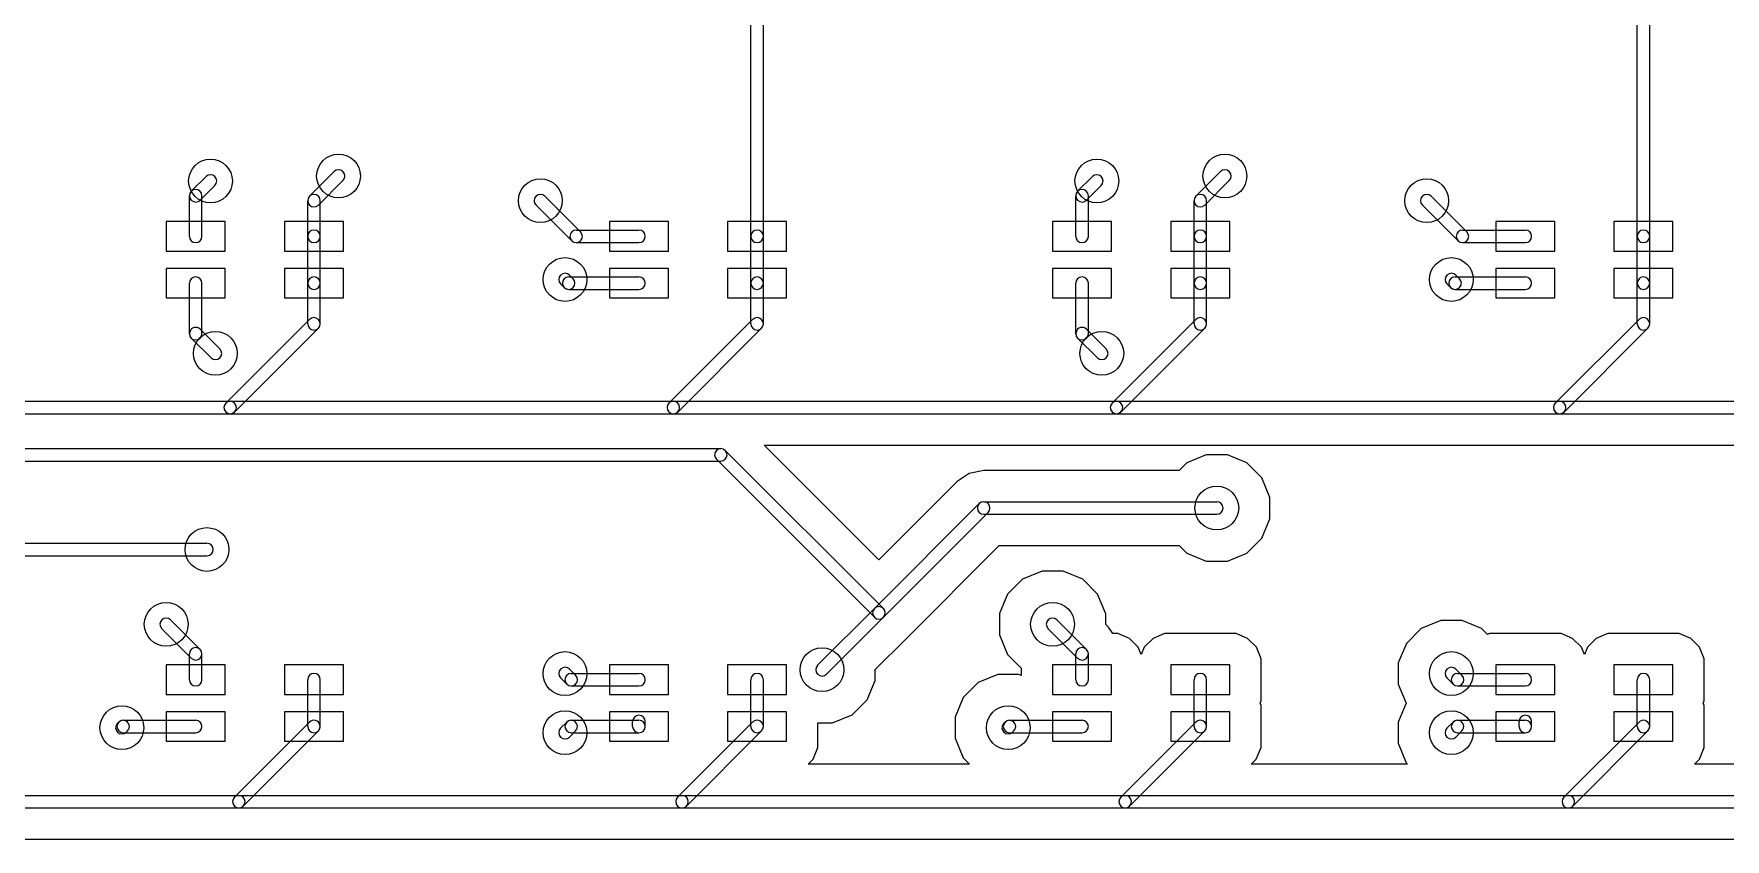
# Model space of a CAD drawing. Extents: x 67 to 209, y -168 to -95.
# Drawn here: x 140.51 to 174.86, y -129.76 to -113.41 of the extents above; entities that cross this region are included whole.
import ezdxf

# ---------------------------------------------------------------- set-up
doc = ezdxf.new("R2010")
doc.units = 0
doc.header["$MEASUREMENT"] = 0
doc.layers.add('BLACK', color=250, linetype='CONTINUOUS')

msp = doc.modelspace()

# ---------------------------------------------------------------- linework, layer by layer
at = {"layer": 'BLACK'}
for p, q in [((155.073, -117.525), (155.073, -109.475)), ((155.327, -117.525), (155.327, -109.475)), ((173.073, -117.525), (173.073, -109.475)), ((173.327, -117.525), (173.327, -109.475)), ((144.01, -116.31), (143.71, -116.61)), ((146.61, -116.21), (146.11, -116.71)), ((146.79, -116.39), (146.29, -116.89)), ((162.01, -116.31), (161.71, -116.61)), ((164.61, -116.21), (164.11, -116.71)), ((164.79, -116.39), (164.29, -116.89)), ((143.673, -117.525), (143.673, -116.7)), ((144.19, -116.49), (143.89, -116.79)), ((143.927, -117.525), (143.927, -116.7)), ((150.89, -116.71), (151.615, -117.435)), ((161.673, -117.525), (161.673, -116.7)), ((162.19, -116.49), (161.89, -116.79)), ((161.927, -117.525), (161.927, -116.7)), ((168.89, -116.71), (169.615, -117.435)), ((146.073, -117.525), (146.073, -116.8)), ((146.327, -117.525), (146.327, -116.8)), ((150.71, -116.89), (151.435, -117.615)), ((164.073, -117.525), (164.073, -116.8)), ((164.327, -117.525), (164.327, -116.8)), ((168.71, -116.89), (169.435, -117.615)), ((143.2, -117.225), (143.2, -117.825)), ((144.4, -117.225), (143.2, -117.225)), ((144.4, -117.825), (144.4, -117.225)), ((145.6, -117.225), (145.6, -117.825)), ((146.8, -117.225), (145.6, -117.225)), ((146.8, -117.825), (146.8, -117.225)), ((151.525, -117.398), (152.8, -117.398)), ((152.2, -117.225), (152.2, -117.825)), ((153.4, -117.225), (152.2, -117.225)), ((153.4, -117.825), (153.4, -117.225)), ((154.6, -117.225), (154.6, -117.825)), ((155.8, -117.225), (154.6, -117.225)), ((155.8, -117.825), (155.8, -117.225)), ((161.2, -117.225), (161.2, -117.825)), ((162.4, -117.225), (161.2, -117.225)), ((162.4, -117.825), (162.4, -117.225)), ((163.6, -117.225), (163.6, -117.825)), ((164.8, -117.225), (163.6, -117.225)), ((164.8, -117.825), (164.8, -117.225)), ((169.525, -117.398), (170.8, -117.398)), ((170.2, -117.225), (170.2, -117.825)), ((171.4, -117.225), (170.2, -117.225)), ((171.4, -117.825), (171.4, -117.225)), ((172.6, -117.225), (172.6, -117.825)), ((173.8, -117.225), (172.6, -117.225)), ((173.8, -117.825), (173.8, -117.225)), ((146.073, -118.475), (146.073, -117.525)), ((146.327, -118.475), (146.327, -117.525)), ((151.525, -117.652), (152.8, -117.652)), ((155.073, -118.475), (155.073, -117.525)), ((155.327, -118.475), (155.327, -117.525)), ((164.073, -118.475), (164.073, -117.525)), ((164.327, -118.475), (164.327, -117.525)), ((169.525, -117.652), (170.8, -117.652)), ((173.073, -118.475), (173.073, -117.525)), ((173.327, -118.475), (173.327, -117.525)), ((143.2, -117.825), (144.4, -117.825)), ((145.6, -117.825), (146.8, -117.825)), ((152.2, -117.825), (153.4, -117.825)), ((154.6, -117.825), (155.8, -117.825)), ((161.2, -117.825), (162.4, -117.825)), ((163.6, -117.825), (164.8, -117.825)), ((170.2, -117.825), (171.4, -117.825)), ((172.6, -117.825), (173.8, -117.825)), ((143.2, -118.175), (143.2, -118.775)), ((144.4, -118.175), (143.2, -118.175)), ((143.673, -119.5), (143.673, -118.475)), ((143.927, -119.5), (143.927, -118.475)), ((144.4, -118.775), (144.4, -118.175)), ((145.6, -118.175), (145.6, -118.775)), ((146.8, -118.175), (145.6, -118.175)), ((146.073, -119.3), (146.073, -118.475)), ((146.327, -119.3), (146.327, -118.475)), ((146.8, -118.775), (146.8, -118.175)), ((151.21, -118.49), (151.285, -118.565)), ((151.375, -118.348), (152.8, -118.348)), ((151.39, -118.31), (151.465, -118.385)), ((152.2, -118.175), (152.2, -118.775)), ((153.4, -118.175), (152.2, -118.175)), ((153.4, -118.775), (153.4, -118.175)), ((154.6, -118.175), (154.6, -118.775)), ((155.8, -118.175), (154.6, -118.175)), ((155.073, -119.3), (155.073, -118.475)), ((155.327, -119.3), (155.327, -118.475)), ((155.8, -118.775), (155.8, -118.175)), ((161.2, -118.175), (161.2, -118.775)), ((162.4, -118.175), (161.2, -118.175)), ((161.673, -119.5), (161.673, -118.475)), ((161.927, -119.5), (161.927, -118.475)), ((162.4, -118.775), (162.4, -118.175)), ((163.6, -118.175), (163.6, -118.775)), ((164.8, -118.175), (163.6, -118.175)), ((164.073, -119.3), (164.073, -118.475)), ((164.327, -119.3), (164.327, -118.475)), ((164.8, -118.775), (164.8, -118.175)), ((169.21, -118.49), (169.285, -118.565)), ((169.375, -118.348), (170.8, -118.348)), ((169.39, -118.31), (169.465, -118.385)), ((170.2, -118.175), (170.2, -118.775)), ((171.4, -118.175), (170.2, -118.175)), ((171.4, -118.775), (171.4, -118.175)), ((172.6, -118.175), (172.6, -118.775)), ((173.8, -118.175), (172.6, -118.175)), ((173.073, -119.3), (173.073, -118.475)), ((173.327, -119.3), (173.327, -118.475)), ((173.8, -118.775), (173.8, -118.175)), ((143.2, -118.775), (144.4, -118.775)), ((145.6, -118.775), (146.8, -118.775)), ((151.375, -118.602), (152.8, -118.602)), ((152.2, -118.775), (153.4, -118.775)), ((154.6, -118.775), (155.8, -118.775)), ((161.2, -118.775), (162.4, -118.775)), ((163.6, -118.775), (164.8, -118.775)), ((169.375, -118.602), (170.8, -118.602)), ((170.2, -118.775), (171.4, -118.775)), ((172.6, -118.775), (173.8, -118.775)), ((144.29, -119.81), (143.89, -119.41)), ((146.11, -119.21), (144.41, -120.91)), ((146.29, -119.39), (144.59, -121.09)), ((155.11, -119.21), (153.41, -120.91)), ((155.29, -119.39), (153.59, -121.09)), ((162.29, -119.81), (161.89, -119.41)), ((164.11, -119.21), (162.41, -120.91)), ((164.29, -119.39), (162.59, -121.09)), ((173.11, -119.21), (171.41, -120.91)), ((173.29, -119.39), (171.59, -121.09)), ((144.11, -119.99), (143.71, -119.59)), ((162.11, -119.99), (161.71, -119.59)), ((135.5, -120.873), (144.5, -120.873)), ((135.5, -120.873), (144.5, -120.873)), ((144.5, -120.873), (153.5, -120.873)), ((153.5, -120.873), (162.5, -120.873)), ((153.5, -120.873), (162.5, -120.873)), ((162.5, -120.873), (171.5, -120.873)), ((171.5, -120.873), (180.5, -120.873)), ((171.5, -120.873), (180.5, -120.873)), ((135.5, -121.127), (144.5, -121.127)), ((135.5, -121.127), (144.5, -121.127)), ((144.5, -121.127), (153.5, -121.127)), ((153.5, -121.127), (162.5, -121.127)), ((153.5, -121.127), (162.5, -121.127)), ((162.5, -121.127), (171.5, -121.127)), ((171.5, -121.127), (180.5, -121.127)), ((171.5, -121.127), (180.5, -121.127)), ((96.9874, -121.832), (154.464, -121.832)), ((154.554, -121.869), (157.764, -125.078)), ((157.674, -124.091), (155.345, -121.762)), ((155.345, -121.762), (162.5, -121.762)), ((157.674, -124.091), (155.345, -121.762)), ((155.345, -121.762), (162.5, -121.762)), ((162.5, -121.762), (171.5, -121.762)), ((162.5, -121.762), (171.5, -121.762)), ((171.5, -121.762), (180.5, -121.762)), ((171.5, -121.762), (180.5, -121.762)), ((96.9874, -122.086), (154.464, -122.086)), ((154.374, -122.049), (157.584, -125.258)), ((159.802, -122.278), (159.51, -122.336)), ((159.802, -122.278), (159.51, -122.336)), ((163.771, -122.278), (159.802, -122.278)), ((163.771, -122.278), (159.802, -122.278)), ((163.925, -122.124), (163.771, -122.278)), ((163.925, -122.124), (163.771, -122.278)), ((164.322, -121.96), (163.925, -122.124)), ((164.322, -121.96), (163.925, -122.124)), ((164.752, -121.961), (164.322, -121.96)), ((164.752, -121.961), (164.322, -121.96)), ((165.148, -122.125), (164.752, -121.961)), ((165.148, -122.125), (164.752, -121.961)), ((165.452, -122.429), (165.148, -122.125)), ((165.452, -122.429), (165.148, -122.125)), ((159.263, -122.501), (157.674, -124.091)), ((159.263, -122.501), (157.674, -124.091)), ((159.51, -122.336), (159.263, -122.501)), ((159.51, -122.336), (159.263, -122.501)), ((165.616, -122.826), (165.452, -122.429)), ((165.616, -122.826), (165.452, -122.429)), ((159.712, -122.95), (157.584, -125.078)), ((159.802, -122.913), (164.536, -122.913)), ((165.615, -123.256), (165.616, -122.826)), ((165.615, -123.256), (165.616, -122.826)), ((159.892, -123.13), (157.764, -125.258)), ((159.802, -123.167), (164.536, -123.167)), ((165.451, -123.652), (165.615, -123.256)), ((165.451, -123.652), (165.615, -123.256)), ((165.147, -123.956), (165.451, -123.652)), ((165.147, -123.956), (165.451, -123.652)), ((137.365, -123.754), (144.027, -123.754)), ((158.213, -125.707), (160.118, -123.802)), ((158.213, -125.707), (160.118, -123.802)), ((160.118, -123.802), (163.771, -123.802)), ((160.118, -123.802), (163.771, -123.802)), ((163.771, -123.802), (163.924, -123.955)), ((163.771, -123.802), (163.924, -123.955)), ((163.924, -123.955), (164.32, -124.119)), ((163.924, -123.955), (164.32, -124.119)), ((164.75, -124.12), (165.147, -123.956)), ((164.75, -124.12), (165.147, -123.956)), ((137.365, -124.008), (144.027, -124.008)), ((160.986, -124.32), (160.589, -124.484)), ((160.986, -124.32), (160.589, -124.484)), ((161.416, -124.321), (160.986, -124.32)), ((161.416, -124.321), (160.986, -124.32)), ((161.812, -124.485), (161.416, -124.321)), ((161.812, -124.485), (161.416, -124.321)), ((164.32, -124.119), (164.75, -124.12)), ((164.32, -124.119), (164.75, -124.12)), ((160.589, -124.484), (160.285, -124.788)), ((160.589, -124.484), (160.285, -124.788)), ((162.116, -124.789), (161.812, -124.485)), ((162.116, -124.789), (161.812, -124.485)), ((160.285, -124.788), (160.121, -125.184)), ((160.285, -124.788), (160.121, -125.184)), ((162.28, -125.186), (162.116, -124.789)), ((162.28, -125.186), (162.116, -124.789)), ((143.29, -125.31), (143.89, -125.91)), ((157.584, -125.078), (156.429, -126.233)), ((157.764, -125.258), (156.609, -126.413)), ((160.121, -125.184), (160.12, -125.614)), ((160.121, -125.184), (160.12, -125.614)), ((161.29, -125.31), (161.89, -125.91)), ((162.279, -125.402), (162.28, -125.186)), ((162.279, -125.402), (162.28, -125.186)), ((169.086, -125.32), (168.689, -125.484)), ((169.086, -125.32), (168.689, -125.484)), ((169.516, -125.321), (169.086, -125.32)), ((169.516, -125.321), (169.086, -125.32)), ((169.912, -125.485), (169.516, -125.321)), ((169.912, -125.485), (169.516, -125.321)), ((143.11, -125.49), (143.71, -126.09)), ((157.599, -126.321), (158.213, -125.707)), ((157.599, -126.321), (158.213, -125.707)), ((158.213, -125.707), (158.213, -125.707)), ((158.213, -125.707), (158.213, -125.707)), ((158.213, -125.707), (158.213, -125.707)), ((158.213, -125.707), (158.213, -125.707)), ((160.12, -125.614), (160.284, -126.011)), ((160.12, -125.614), (160.284, -126.011)), ((161.11, -125.49), (161.71, -126.09)), ((162.339, -125.461), (162.279, -125.402)), ((162.339, -125.461), (162.279, -125.402)), ((162.425, -125.59), (162.339, -125.461)), ((162.425, -125.59), (162.339, -125.461)), ((162.527, -125.59), (162.425, -125.59)), ((162.527, -125.59), (162.425, -125.59)), ((162.76, -125.687), (162.527, -125.59)), ((162.76, -125.687), (162.527, -125.59)), ((162.939, -125.866), (162.76, -125.687)), ((162.939, -125.866), (162.76, -125.687)), ((163.241, -125.686), (163.062, -125.865)), ((163.241, -125.686), (163.062, -125.865)), ((163.474, -125.59), (163.241, -125.686)), ((163.474, -125.59), (163.241, -125.686)), ((164.674, -125.59), (163.474, -125.59)), ((164.674, -125.59), (163.474, -125.59)), ((164.927, -125.59), (164.674, -125.59)), ((164.927, -125.59), (164.674, -125.59)), ((165.16, -125.687), (164.927, -125.59)), ((165.16, -125.687), (164.927, -125.59)), ((165.339, -125.866), (165.16, -125.687)), ((165.339, -125.866), (165.16, -125.687)), ((168.689, -125.484), (168.385, -125.788)), ((168.689, -125.484), (168.385, -125.788)), ((170.033, -125.607), (169.912, -125.485)), ((170.033, -125.607), (169.912, -125.485)), ((170.074, -125.59), (170.033, -125.607)), ((170.074, -125.59), (170.033, -125.607)), ((171.274, -125.59), (170.074, -125.59)), ((171.274, -125.59), (170.074, -125.59)), ((171.527, -125.59), (171.274, -125.59)), ((171.527, -125.59), (171.274, -125.59)), ((171.76, -125.687), (171.527, -125.59)), ((171.76, -125.687), (171.527, -125.59)), ((171.939, -125.866), (171.76, -125.687)), ((171.939, -125.866), (171.76, -125.687)), ((172.241, -125.686), (172.062, -125.865)), ((172.241, -125.686), (172.062, -125.865)), ((172.474, -125.59), (172.241, -125.686)), ((172.474, -125.59), (172.241, -125.686)), ((173.674, -125.59), (172.474, -125.59)), ((173.674, -125.59), (172.474, -125.59)), ((173.927, -125.59), (173.674, -125.59)), ((173.927, -125.59), (173.674, -125.59)), ((174.16, -125.687), (173.927, -125.59)), ((174.16, -125.687), (173.927, -125.59)), ((174.339, -125.866), (174.16, -125.687)), ((174.339, -125.866), (174.16, -125.687)), ((143.673, -126.525), (143.673, -126)), ((143.927, -126.525), (143.927, -126)), ((160.284, -126.011), (160.565, -126.292)), ((160.284, -126.011), (160.565, -126.292)), ((161.673, -126.525), (161.673, -126)), ((161.927, -126.525), (161.927, -126)), ((163, -126.014), (162.939, -125.866)), ((163, -126.014), (162.939, -125.866)), ((163.062, -125.865), (163, -126.014)), ((163.062, -125.865), (163, -126.014)), ((165.435, -126.099), (165.339, -125.866)), ((165.435, -126.099), (165.339, -125.866)), ((168.385, -125.788), (168.221, -126.184)), ((168.385, -125.788), (168.221, -126.184)), ((172, -126.014), (171.939, -125.866)), ((172, -126.014), (171.939, -125.866)), ((172.062, -125.865), (172, -126.014)), ((172.062, -125.865), (172, -126.014)), ((174.435, -126.099), (174.339, -125.866)), ((174.435, -126.099), (174.339, -125.866)), ((143.2, -126.225), (143.2, -126.825)), ((144.4, -126.225), (143.2, -126.225)), ((144.4, -126.825), (144.4, -126.225)), ((145.6, -126.225), (145.6, -126.825)), ((146.8, -126.225), (145.6, -126.225)), ((146.8, -126.825), (146.8, -126.225)), ((151.39, -126.31), (151.515, -126.435)), ((151.425, -126.398), (152.8, -126.398)), ((152.2, -126.225), (152.2, -126.825)), ((153.4, -126.225), (152.2, -126.225)), ((153.4, -126.825), (153.4, -126.225)), ((154.6, -126.225), (154.6, -126.825)), ((155.8, -126.225), (154.6, -126.225)), ((155.8, -126.825), (155.8, -126.225)), ((157.598, -126.539), (157.599, -126.321)), ((157.598, -126.539), (157.599, -126.321)), ((160.565, -126.292), (160.565, -126.351)), ((160.565, -126.292), (160.565, -126.351)), ((160.565, -126.351), (160.565, -126.441)), ((160.565, -126.351), (160.565, -126.441)), ((161.2, -126.225), (161.2, -126.825)), ((162.4, -126.225), (161.2, -126.225)), ((162.4, -126.825), (162.4, -126.225)), ((163.6, -126.225), (163.6, -126.825)), ((164.8, -126.225), (163.6, -126.225)), ((164.8, -126.825), (164.8, -126.225)), ((165.435, -126.699), (165.435, -126.099)), ((165.435, -126.699), (165.435, -126.099)), ((168.221, -126.184), (168.22, -126.614)), ((168.221, -126.184), (168.22, -126.614)), ((169.39, -126.31), (169.515, -126.435)), ((169.425, -126.398), (170.8, -126.398)), ((170.2, -126.225), (170.2, -126.825)), ((171.4, -126.225), (170.2, -126.225)), ((171.4, -126.825), (171.4, -126.225)), ((172.6, -126.225), (172.6, -126.825)), ((173.8, -126.225), (172.6, -126.225)), ((173.8, -126.825), (173.8, -126.225)), ((174.435, -126.699), (174.435, -126.099)), ((174.435, -126.699), (174.435, -126.099)), ((146.073, -127.475), (146.073, -126.525)), ((146.327, -127.475), (146.327, -126.525)), ((151.21, -126.49), (151.335, -126.615)), ((151.425, -126.652), (152.8, -126.652)), ((155.073, -127.475), (155.073, -126.525)), ((155.327, -127.475), (155.327, -126.525)), ((157.434, -126.935), (157.598, -126.539)), ((157.434, -126.935), (157.598, -126.539)), ((159.689, -126.584), (159.385, -126.888)), ((159.689, -126.584), (159.385, -126.888)), ((160.086, -126.42), (159.689, -126.584)), ((160.086, -126.42), (159.689, -126.584)), ((160.516, -126.421), (160.086, -126.42)), ((160.516, -126.421), (160.086, -126.42)), ((160.565, -126.441), (160.516, -126.421)), ((160.565, -126.441), (160.516, -126.421)), ((164.073, -127.475), (164.073, -126.525)), ((164.327, -127.475), (164.327, -126.525)), ((165.435, -126.952), (165.435, -126.699)), ((165.435, -126.952), (165.435, -126.699)), ((168.22, -126.614), (168.38, -127)), ((168.22, -126.614), (168.38, -127)), ((169.21, -126.49), (169.335, -126.615)), ((169.425, -126.652), (170.8, -126.652)), ((173.073, -127.475), (173.073, -126.525)), ((173.327, -127.475), (173.327, -126.525)), ((174.435, -126.952), (174.435, -126.699)), ((174.435, -126.952), (174.435, -126.699)), ((143.2, -126.825), (144.4, -126.825)), ((145.6, -126.825), (146.8, -126.825)), ((152.2, -126.825), (153.4, -126.825)), ((154.6, -126.825), (155.8, -126.825)), ((157.13, -127.239), (157.434, -126.935)), ((157.13, -127.239), (157.434, -126.935)), ((159.385, -126.888), (159.221, -127.284)), ((159.385, -126.888), (159.221, -127.284)), ((161.2, -126.825), (162.4, -126.825)), ((163.6, -126.825), (164.8, -126.825)), ((165.415, -127), (165.435, -126.952)), ((165.415, -127), (165.435, -126.952)), ((165.435, -127.049), (165.415, -127)), ((165.435, -127.049), (165.415, -127)), ((165.435, -127.649), (165.435, -127.049)), ((165.435, -127.649), (165.435, -127.049)), ((168.38, -127), (168.221, -127.384)), ((168.38, -127), (168.221, -127.384)), ((170.2, -126.825), (171.4, -126.825)), ((172.6, -126.825), (173.8, -126.825)), ((174.415, -127), (174.435, -126.952)), ((174.415, -127), (174.435, -126.952)), ((174.435, -127.049), (174.415, -127)), ((174.435, -127.049), (174.415, -127)), ((174.435, -127.649), (174.435, -127.049)), ((174.435, -127.649), (174.435, -127.049)), ((142.21, -127.41), (142.235, -127.385)), ((142.325, -127.348), (143.8, -127.348)), ((143.2, -127.175), (143.2, -127.775)), ((144.4, -127.175), (143.2, -127.175)), ((144.4, -127.775), (144.4, -127.175)), ((144.585, -128.91), (146.11, -127.385)), ((145.6, -127.175), (145.6, -127.775)), ((146.8, -127.175), (145.6, -127.175)), ((146.8, -127.775), (146.8, -127.175)), ((151.21, -127.51), (151.335, -127.385)), ((151.425, -127.348), (152.8, -127.348)), ((152.2, -127.175), (152.2, -127.775)), ((153.4, -127.175), (152.2, -127.175)), ((152.673, -127.475), (152.673, -127.375)), ((152.927, -127.475), (152.927, -127.375)), ((153.4, -127.775), (153.4, -127.175)), ((153.585, -128.91), (155.11, -127.385)), ((154.6, -127.175), (154.6, -127.775)), ((155.8, -127.175), (154.6, -127.175)), ((155.8, -127.775), (155.8, -127.175)), ((156.435, -127.649), (156.435, -127.402)), ((156.435, -127.402), (156.733, -127.403)), ((156.435, -127.649), (156.435, -127.402)), ((156.435, -127.402), (156.733, -127.403)), ((156.733, -127.403), (157.13, -127.239)), ((156.733, -127.403), (157.13, -127.239)), ((159.221, -127.284), (159.22, -127.714)), ((159.221, -127.284), (159.22, -127.714)), ((160.21, -127.41), (160.235, -127.385)), ((160.325, -127.348), (161.8, -127.348)), ((161.2, -127.175), (161.2, -127.775)), ((162.4, -127.175), (161.2, -127.175)), ((162.4, -127.775), (162.4, -127.175)), ((162.585, -128.91), (164.11, -127.385)), ((163.6, -127.175), (163.6, -127.775)), ((164.8, -127.175), (163.6, -127.175)), ((164.8, -127.775), (164.8, -127.175)), ((168.221, -127.384), (168.22, -127.814)), ((168.221, -127.384), (168.22, -127.814)), ((169.21, -127.51), (169.335, -127.385)), ((169.425, -127.348), (170.8, -127.348)), ((170.2, -127.175), (170.2, -127.775)), ((171.4, -127.175), (170.2, -127.175)), ((170.673, -127.475), (170.673, -127.375)), ((170.927, -127.475), (170.927, -127.375)), ((171.4, -127.775), (171.4, -127.175)), ((171.585, -128.91), (173.11, -127.385)), ((172.6, -127.175), (172.6, -127.775)), ((173.8, -127.175), (172.6, -127.175)), ((173.8, -127.775), (173.8, -127.175)), ((142.325, -127.602), (143.8, -127.602)), ((142.39, -127.59), (142.415, -127.565)), ((143.2, -127.775), (144.4, -127.775)), ((144.765, -129.09), (146.29, -127.565)), ((145.6, -127.775), (146.8, -127.775)), ((151.39, -127.69), (151.515, -127.565)), ((151.425, -127.602), (152.8, -127.602)), ((152.2, -127.775), (153.4, -127.775)), ((153.765, -129.09), (155.29, -127.565)), ((154.6, -127.775), (155.8, -127.775)), ((156.435, -127.902), (156.435, -127.649)), ((156.435, -127.902), (156.435, -127.649)), ((159.22, -127.714), (159.384, -128.111)), ((159.22, -127.714), (159.384, -128.111)), ((160.325, -127.602), (161.8, -127.602)), ((160.39, -127.59), (160.415, -127.565)), ((161.2, -127.775), (162.4, -127.775)), ((162.765, -129.09), (164.29, -127.565)), ((163.6, -127.775), (164.8, -127.775)), ((165.435, -127.902), (165.435, -127.649)), ((165.435, -127.902), (165.435, -127.649)), ((169.39, -127.69), (169.515, -127.565)), ((169.425, -127.602), (170.8, -127.602)), ((170.2, -127.775), (171.4, -127.775)), ((171.765, -129.09), (173.29, -127.565)), ((172.6, -127.775), (173.8, -127.775)), ((174.435, -127.902), (174.435, -127.649)), ((174.435, -127.902), (174.435, -127.649)), ((156.338, -128.135), (156.435, -127.902)), ((156.338, -128.135), (156.435, -127.902)), ((159.384, -128.111), (159.511, -128.238)), ((159.384, -128.111), (159.511, -128.238)), ((165.338, -128.135), (165.435, -127.902)), ((165.338, -128.135), (165.435, -127.902)), ((168.22, -127.814), (168.384, -128.211)), ((168.22, -127.814), (168.384, -128.211)), ((174.338, -128.135), (174.435, -127.902)), ((174.338, -128.135), (174.435, -127.902)), ((156.235, -128.238), (156.338, -128.135)), ((156.235, -128.238), (156.338, -128.135)), ((159.511, -128.238), (156.235, -128.238)), ((159.511, -128.238), (156.235, -128.238)), ((165.235, -128.238), (165.338, -128.135)), ((165.235, -128.238), (165.338, -128.135)), ((168.412, -128.238), (165.235, -128.238)), ((168.412, -128.238), (165.235, -128.238)), ((168.384, -128.211), (168.412, -128.238)), ((168.384, -128.211), (168.412, -128.238)), ((174.235, -128.238), (174.338, -128.135)), ((174.235, -128.238), (174.338, -128.135)), ((177.511, -128.238), (174.235, -128.238)), ((177.511, -128.238), (174.235, -128.238)), ((135.675, -128.873), (144.675, -128.873)), ((135.675, -128.873), (144.675, -128.873)), ((135.675, -129.127), (144.675, -129.127)), ((135.675, -129.127), (144.675, -129.127)), ((144.675, -128.873), (153.675, -128.873)), ((144.675, -129.127), (153.675, -129.127)), ((153.675, -128.873), (162.675, -128.873)), ((153.675, -128.873), (162.675, -128.873)), ((153.675, -129.127), (162.675, -129.127)), ((153.675, -129.127), (162.675, -129.127)), ((162.675, -128.873), (171.675, -128.873)), ((162.675, -129.127), (171.675, -129.127)), ((171.675, -128.873), (180.675, -128.873)), ((171.675, -128.873), (180.675, -128.873)), ((171.675, -129.127), (180.675, -129.127)), ((171.675, -129.127), (180.675, -129.127)), ((135.675, -129.762), (144.675, -129.762)), ((135.675, -129.762), (144.675, -129.762)), ((144.675, -129.762), (153.675, -129.762)), ((144.675, -129.762), (153.675, -129.762)), ((153.675, -129.762), (162.675, -129.762)), ((153.675, -129.762), (162.675, -129.762)), ((162.675, -129.762), (171.675, -129.762)), ((162.675, -129.762), (171.675, -129.762)), ((171.675, -129.762), (180.675, -129.762)), ((171.675, -129.762), (180.675, -129.762))]:
    msp.add_line(p, q, dxfattribs=at)
for centre in [(144.1, -116.4), (146.7, -116.3), (162.1, -116.4), (164.7, -116.3), (150.8, -116.8), (168.8, -116.8), (151.3, -118.4), (169.3, -118.4), (144.2, -119.9), (162.2, -119.9), (164.536, -123.04), (144.027, -123.881), (143.2, -125.4), (161.2, -125.4), (151.3, -126.4), (156.519, -126.323), (169.3, -126.4), (142.3, -127.5), (160.3, -127.5), (151.3, -127.6), (169.3, -127.6)]:
    msp.add_circle(centre, 0.4445, dxfattribs=at)
for centre, start, end in [((144.1, -116.4), -45, 135), ((146.7, -116.3), -45, 135), ((162.1, -116.4), -45, 135), ((164.7, -116.3), -45, 135), ((143.8, -116.7), 360, 540), ((143.8, -116.7), 135, 315), ((146.2, -116.8), 360, 540), ((146.2, -116.8), 135, 315), ((150.8, -116.8), 45, 225), ((161.8, -116.7), 360, 540), ((161.8, -116.7), 135, 315), ((164.2, -116.8), 360, 540), ((164.2, -116.8), 135, 315), ((168.8, -116.8), 45, 225), ((146.2, -117.525), 360, 540), ((151.525, -117.525), 90, 270), ((151.525, -117.525), 225, 405), ((152.8, -117.525), 270, 450), ((155.2, -117.525), 360, 540), ((164.2, -117.525), 360, 540), ((169.525, -117.525), 90, 270), ((169.525, -117.525), 225, 405), ((170.8, -117.525), 270, 450), ((173.2, -117.525), 360, 540), ((143.8, -117.525), 180, 360), ((146.2, -117.525), 180, 360), ((155.2, -117.525), 180, 360), ((161.8, -117.525), 180, 360), ((164.2, -117.525), 180, 360), ((173.2, -117.525), 180, 360), ((143.8, -118.475), 360, 540), ((146.2, -118.475), 360, 540), ((146.2, -118.475), 180, 360), ((151.3, -118.4), 45, 225), ((151.375, -118.475), 90, 270), ((151.375, -118.475), 225, 405), ((152.8, -118.475), 270, 450), ((155.2, -118.475), 360, 540), ((155.2, -118.475), 180, 360), ((161.8, -118.475), 360, 540), ((164.2, -118.475), 360, 540), ((164.2, -118.475), 180, 360), ((169.3, -118.4), 45, 225), ((169.375, -118.475), 90, 270), ((169.375, -118.475), 225, 405), ((170.8, -118.475), 270, 450), ((173.2, -118.475), 360, 540), ((173.2, -118.475), 180, 360), ((146.2, -119.3), -45, 135), ((155.2, -119.3), -45, 135), ((164.2, -119.3), -45, 135), ((173.2, -119.3), -45, 135), ((143.8, -119.5), 405, 585), ((143.8, -119.5), 180, 360), ((146.2, -119.3), 180, 360), ((155.2, -119.3), 180, 360), ((161.8, -119.5), 405, 585), ((161.8, -119.5), 180, 360), ((164.2, -119.3), 180, 360), ((173.2, -119.3), 180, 360), ((144.2, -119.9), 225, 405), ((162.2, -119.9), 225, 405), ((144.5, -121), 90, 270), ((144.5, -121), 270, 450), ((144.5, -121), 270, 450), ((153.5, -121), 90, 270), ((153.5, -121), 90, 270), ((153.5, -121), 270, 450), ((162.5, -121), 90, 270), ((162.5, -121), 270, 450), ((162.5, -121), 270, 450), ((171.5, -121), 90, 270), ((171.5, -121), 90, 270), ((171.5, -121), 270, 450), ((144.5, -121), 135, 315), ((153.5, -121), 135, 315), ((162.5, -121), 135, 315), ((171.5, -121), 135, 315), ((154.464, -121.959), 45, 225), ((154.464, -121.959), 270, 450), ((159.802, -123.04), 90, 270), ((159.802, -123.04), -45, 135), ((164.536, -123.04), 270, 450), ((144.027, -123.881), 270, 450), ((143.2, -125.4), 45, 225), ((157.674, -125.168), 135, 315), ((157.674, -125.168), -45, 135), ((157.674, -125.168), 225, 405), ((161.2, -125.4), 45, 225), ((143.8, -126), 360, 540), ((143.8, -126), 225, 405), ((161.8, -126), 360, 540), ((161.8, -126), 225, 405), ((146.2, -126.525), 360, 540), ((151.3, -126.4), 45, 225), ((151.425, -126.525), 90, 270), ((152.8, -126.525), 270, 450), ((155.2, -126.525), 360, 540), ((156.519, -126.323), 135, 315), ((164.2, -126.525), 360, 540), ((169.3, -126.4), 45, 225), ((169.425, -126.525), 90, 270), ((170.8, -126.525), 270, 450), ((173.2, -126.525), 360, 540), ((143.8, -126.525), 180, 360), ((151.425, -126.525), 225, 405), ((161.8, -126.525), 180, 360), ((169.425, -126.525), 225, 405), ((142.3, -127.5), 135, 315), ((142.325, -127.475), 90, 270), ((142.325, -127.475), 315, 495), ((143.8, -127.475), 270, 450), ((146.2, -127.475), 315, 495), ((151.425, -127.475), 90, 270), ((151.425, -127.475), 315, 495), ((152.8, -127.375), 360, 540), ((152.8, -127.475), 270, 450), ((155.2, -127.475), 315, 495), ((160.3, -127.5), 135, 315), ((160.325, -127.475), 90, 270), ((160.325, -127.475), 315, 495), ((161.8, -127.475), 270, 450), ((164.2, -127.475), 315, 495), ((169.425, -127.475), 90, 270), ((169.425, -127.475), 315, 495), ((170.8, -127.375), 360, 540), ((170.8, -127.475), 270, 450), ((173.2, -127.475), 315, 495), ((146.2, -127.475), 180, 360), ((151.3, -127.6), 135, 315), ((152.8, -127.475), 180, 360), ((155.2, -127.475), 180, 360), ((164.2, -127.475), 180, 360), ((169.3, -127.6), 135, 315), ((170.8, -127.475), 180, 360), ((173.2, -127.475), 180, 360), ((144.675, -129), 90, 270), ((144.675, -129), 135, 315), ((144.675, -129), 270, 450), ((144.675, -129), 270, 450), ((153.675, -129), 90, 270), ((153.675, -129), 90, 270), ((153.675, -129), 135, 315), ((153.675, -129), 270, 450), ((162.675, -129), 90, 270), ((162.675, -129), 135, 315), ((162.675, -129), 270, 450), ((162.675, -129), 270, 450), ((171.675, -129), 90, 270), ((171.675, -129), 90, 270), ((171.675, -129), 135, 315), ((171.675, -129), 270, 450)]:
    msp.add_arc(centre, 0.127, start, end, dxfattribs=at)

doc.saveas('drawing.dxf')
